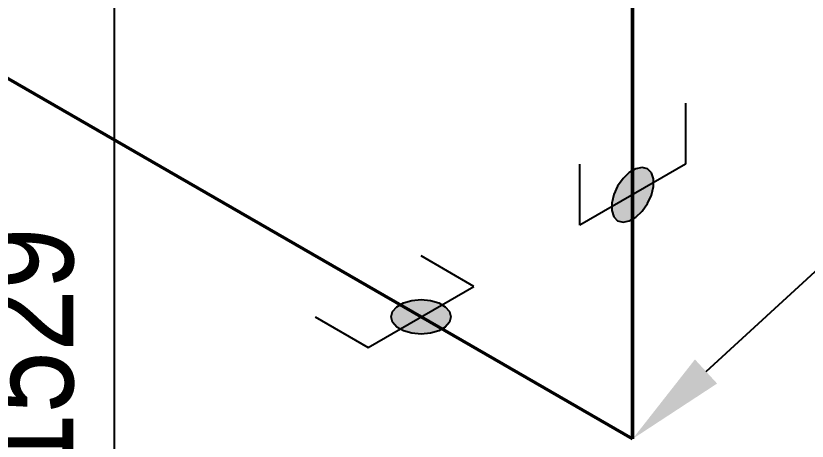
# Model space of a CAD drawing. Header units: millimetres. Extents: x 0 to 594, y 0 to 420.
# Drawn here: x 174.98 to 194.83, y 223.2 to 233.87 of the extents above; entities that cross this region are included whole.
import ezdxf
from ezdxf import colors
from ezdxf.entities.mleader import LeaderData, LeaderLine
from ezdxf.math import Vec2, Vec3

# ---------------------------------------------------------------- set-up
doc = ezdxf.new("R2010")
doc.units = ezdxf.units.MM
doc.header["$LTSCALE"] = 0.25
for name, color, linetype in [('용접', 1, 'Continuous'), ('주석', 7, 'Continuous'), ('치수', 1, 'Continuous')]:
    doc.layers.add(name, color=color, linetype=linetype)
doc.layers.add('파이프 작은 보어', color=30, linetype='Continuous', lineweight=50)
doc.styles.add('AdskIsoMetric', font='arial.ttf', dxfattribs={"width": 0.8, "height": 2.5})
doc.styles.add('AdskIsoMetric-30', font='arial.ttf', dxfattribs={"width": 0.8, "height": 2.5})
doc.styles.add('AdskIsoMetric30', font='arial.ttf', dxfattribs={"width": 0.8, "oblique": 30, "height": 2.5})
doc.styles.get("Standard").update_dxf_attribs({"font": 'arial.ttf'})
doc.dimstyles.new('AdskIsoMetric', dxfattribs={"dimtxt": 2.5, "dimasz": 2.5, "dimexe": 1, "dimexo": 2, "dimgap": 0.8, "dimtad": 1, "dimdec": 0, "dimrnd": 1, "dimzin": 0, "dimdsep": 46, "dimtxsty": 'AdskIsoMetric', "dimcen": 0, "dimclrt": 7, "dimadec": 0, "dimazin": 0, "dimtfac": 1, "dimtdec": 0, "dimtmove": 1, "dimatfit": 3, "dimfxl": 0, "dimfrac": 2, "dimtolj": 1, "dimtzin": 0, "dimarcsym": 0})

# ---------------------------------------------------------------- blocks, each defined once
blk = doc.blocks.new('*D74')
at = {"layer": 'Defpoints', "color": 0}
for p in [(190.45, 255.929), (210.7, 244.237), (210.7, 229.237)]:
    blk.add_point(p, dxfattribs=at)
at = {"layer": '치수', "color": 0, "lineweight": -2}
for p, q in [((210.7, 241.928), (210.7, 228.082)), ((192.615, 239.679), (208.535, 230.487))]:
    blk.add_line(p, q, dxfattribs=at)
at = {"layer": '치수', "color": 0}
for points in [[(192.823, 240.04), (192.406, 239.318), (190.45, 240.929)], [(208.743, 230.848), (208.327, 230.126), (210.7, 229.237)]]:
    blk.add_solid(points, dxfattribs=at)
at = {"layer": '치수', "color": 7, "insert": (200.575, 237.7), "char_height": 2.5, "attachment_point": 5, "rotation": 330, "style": 'AdskIsoMetric-30'}
blk.add_mtext('\\A1;4662', dxfattribs=at)
blk = doc.blocks.new('*D75')
at = {"layer": 'Defpoints', "color": 0}
for p in [(190.45, 255.929), (177.459, 248.429), (190.45, 223.256)]:
    blk.add_point(p, dxfattribs=at)
at = {"layer": '치수', "color": 0, "lineweight": -2}
for p, q in [((188.45, 254.774), (176.459, 247.851)), ((177.459, 218.256), (177.459, 245.929)), ((188.45, 222.102), (176.459, 215.179))]:
    blk.add_line(p, q, dxfattribs=at)
at = {"layer": '치수', "color": 0}
for points in [[(177.042, 245.929), (177.876, 245.929), (177.459, 248.429)], [(177.042, 218.256), (177.876, 218.256), (177.459, 215.756)]]:
    blk.add_solid(points, dxfattribs=at)
at = {"layer": '치수', "color": 7, "insert": (175.193, 225.45), "char_height": 2.5, "attachment_point": 5, "rotation": 90, "style": 'AdskIsoMetric-30'}
blk.add_mtext('\\A1;1529', dxfattribs=at)
blk = doc.blocks.new('*D76')
at = {"layer": 'Defpoints', "color": 0}
for p in [(154.188, 244.192), (190.45, 223.256), (177.459, 215.756)]:
    blk.add_point(p, dxfattribs=at)
at = {"layer": '치수', "color": 0, "lineweight": -2}
for p, q in [((152.188, 243.037), (140.198, 236.115)), ((143.363, 235.442), (175.294, 217.006)), ((188.45, 222.102), (176.459, 215.179))]:
    blk.add_line(p, q, dxfattribs=at)
at = {"layer": '치수', "color": 0}
for points in [[(143.571, 235.803), (143.154, 235.081), (141.198, 236.692)], [(175.502, 217.367), (175.086, 216.645), (177.459, 215.756)]]:
    blk.add_solid(points, dxfattribs=at)
at = {"layer": '치수', "color": 7, "insert": (161.596, 227.533), "char_height": 2.5, "attachment_point": 5, "rotation": 330, "style": 'AdskIsoMetric30'}
blk.add_mtext('\\A1;4268', dxfattribs=at)
blk = doc.blocks.new('엘보우-9-Iso2DSkew90')
at = {"color": 0, "linetype": 'ByBlock', "lineweight": -2, "extrusion": (-0.707107, -0.408248, 0.57735)}
for p, q in [((0, 0), (0, 6.124)), ((-5.303, 3.062), (0, 0)), ((0, 0), (0, 0))]:
    blk.add_line(p, q, dxfattribs=at)
blk = doc.blocks.new('SocketWeld-2-IsoRight')
blk.add_hatch(color=256).paths.add_polyline_path([(0.0055, -0.0435), (0.0057, -0.0436), (0.006, -0.0436), (0.0062, -0.0436), (0.0064, -0.0437), (0.0066, -0.0437), (0.0068, -0.0438), (0.007, -0.0438), (0.0072, -0.0439), (0.0075, -0.0439), (0.0077, -0.0439), (0.0079, -0.044), (0.0081, -0.044), (0.0083, -0.0441), (0.0085, -0.0441), (0.0088, -0.0442), (0.009, -0.0442), (0.0092, -0.0443), (0.0094, -0.0443), (0.0096, -0.0443), (0.0098, -0.0444), (0.01, -0.0444), (0.0103, -0.0445), (0.0105, -0.0445), (0.0107, -0.0446), (0.0109, -0.0446), (0.0111, -0.0446), (0.0113, -0.0447), (0.0115, -0.0447), (0.0118, -0.0448), (0.012, -0.0448), (0.0122, -0.0449), (0.0124, -0.0449), (0.0126, -0.0449), (0.0128, -0.045), (0.013, -0.045), (0.0133, -0.0451), (0.0135, -0.0451), (0.0137, -0.0452), (0.0139, -0.0452), (0.0141, -0.0453), (0.0143, -0.0453), (0.0145, -0.0453), (0.0148, -0.0454), (0.015, -0.0454), (0.0152, -0.0455), (0.0154, -0.0455), (0.0156, -0.0456), (0.0158, -0.0456), (0.0161, -0.0456), (0.0161, -0.0456), (0.0162, -0.0456), (0.0164, -0.0455), (0.0166, -0.0455), (0.0168, -0.0455), (0.017, -0.0454), (0.0171, -0.0454), (0.0173, -0.0453), (0.0175, -0.0453), (0.0177, -0.0452), (0.0179, -0.0452), (0.0181, -0.0451), (0.0182, -0.0451), (0.0184, -0.045), (0.0186, -0.045), (0.0188, -0.0449), (0.019, -0.0449), (0.0192, -0.0448), (0.0193, -0.0448), (0.0195, -0.0447), (0.0197, -0.0447), (0.0199, -0.0446), (0.0201, -0.0446), (0.0203, -0.0445), (0.0204, -0.0445), (0.0206, -0.0444), (0.0208, -0.0444), (0.021, -0.0444), (0.0212, -0.0443), (0.0213, -0.0443), (0.0215, -0.0442), (0.0217, -0.0442), (0.0219, -0.0441), (0.0221, -0.0441), (0.0223, -0.044), (0.0224, -0.044), (0.0226, -0.0439), (0.0228, -0.0439), (0.023, -0.0438), (0.0232, -0.0438), (0.0234, -0.0437), (0.0235, -0.0437), (0.0237, -0.0436), (0.0239, -0.0436), (0.0241, -0.0435), (0.0243, -0.0435), (0.0245, -0.0434), (0.0246, -0.0434), (0.0248, -0.0433), (0.025, -0.0433), (0.025, -0.0433), (0.0251, -0.0432), (0.0253, -0.043), (0.0254, -0.0429), (0.0255, -0.0428), (0.0257, -0.0426), (0.0258, -0.0425), (0.0259, -0.0424), (0.0261, -0.0422), (0.0262, -0.0421), (0.0263, -0.042), (0.0265, -0.0418), (0.0266, -0.0417), (0.0267, -0.0416), (0.0269, -0.0414), (0.027, -0.0413), (0.0271, -0.0412), (0.0273, -0.041), (0.0274, -0.0409), (0.0275, -0.0408), (0.0277, -0.0406), (0.0278, -0.0405), (0.0279, -0.0403), (0.0281, -0.0402), (0.0282, -0.0401), (0.0283, -0.0399), (0.0284, -0.0398), (0.0286, -0.0397), (0.0287, -0.0395), (0.0288, -0.0394), (0.029, -0.0393), (0.0291, -0.0391), (0.0292, -0.039), (0.0294, -0.0389), (0.0295, -0.0387), (0.0296, -0.0386), (0.0298, -0.0385), (0.0299, -0.0383), (0.03, -0.0382), (0.0302, -0.0381), (0.0303, -0.0379), (0.0304, -0.0378), (0.0306, -0.0377), (0.0307, -0.0375), (0.0308, -0.0374), (0.031, -0.0373), (0.0311, -0.0371), (0.0312, -0.037), (0.0314, -0.0369), (0.0315, -0.0367), (0.0315, -0.0367), (0.0316, -0.0365), (0.0316, -0.0363), (0.0317, -0.0361), (0.0318, -0.0359), (0.0319, -0.0357), (0.0319, -0.0355), (0.032, -0.0353), (0.0321, -0.0351), (0.0321, -0.0349), (0.0322, -0.0346), (0.0323, -0.0344), (0.0323, -0.0342), (0.0324, -0.034), (0.0325, -0.0338), (0.0325, -0.0336), (0.0326, -0.0334), (0.0327, -0.0332), (0.0328, -0.033), (0.0328, -0.0328), (0.0329, -0.0326), (0.033, -0.0324), (0.033, -0.0322), (0.0331, -0.0319), (0.0332, -0.0317), (0.0332, -0.0315), (0.0333, -0.0313), (0.0334, -0.0311), (0.0335, -0.0309), (0.0335, -0.0307), (0.0336, -0.0305), (0.0337, -0.0303), (0.0337, -0.0301), (0.0338, -0.0299), (0.0339, -0.0297), (0.0339, -0.0295), (0.034, -0.0292), (0.0341, -0.029), (0.0342, -0.0288), (0.0342, -0.0286), (0.0343, -0.0284), (0.0344, -0.0282), (0.0344, -0.028), (0.0345, -0.0278), (0.0346, -0.0276), (0.0346, -0.0274), (0.0347, -0.0272), (0.0348, -0.027), (0.0349, -0.0268), (0.0349, -0.0265), (0.0349, -0.0265), (0.0349, -0.0263), (0.0349, -0.026), (0.0349, -0.0258), (0.0349, -0.0255), (0.0349, -0.0252), (0.0349, -0.025), (0.0349, -0.0247), (0.0349, -0.0245), (0.0349, -0.0242), (0.0349, -0.0239), (0.0349, -0.0237), (0.0349, -0.0234), (0.0349, -0.0232), (0.0349, -0.0229), (0.0349, -0.0226), (0.0349, -0.0224), (0.0349, -0.0221), (0.0349, -0.0219), (0.0349, -0.0216), (0.0349, -0.0213), (0.0349, -0.0211), (0.0349, -0.0208), (0.0349, -0.0206), (0.0349, -0.0203), (0.0349, -0.02), (0.0349, -0.0198), (0.0349, -0.0195), (0.0349, -0.0192), (0.0349, -0.019), (0.0349, -0.0187), (0.0349, -0.0185), (0.0349, -0.0182), (0.0349, -0.0179), (0.0349, -0.0177), (0.0349, -0.0174), (0.0349, -0.0172), (0.0349, -0.0169), (0.0349, -0.0166), (0.0349, -0.0164), (0.0349, -0.0161), (0.0349, -0.0159), (0.0349, -0.0156), (0.0349, -0.0153), (0.0349, -0.0151), (0.0349, -0.0148), (0.0349, -0.0146), (0.0349, -0.0143), (0.0349, -0.014), (0.0349, -0.0138), (0.0349, -0.0138), (0.0349, -0.0135), (0.0348, -0.0132), (0.0347, -0.0129), (0.0346, -0.0126), (0.0346, -0.0123), (0.0345, -0.012), (0.0344, -0.0118), (0.0344, -0.0115), (0.0343, -0.0112), (0.0342, -0.0109), (0.0342, -0.0106), (0.0341, -0.0103), (0.034, -0.01), (0.0339, -0.0097), (0.0339, -0.0095), (0.0338, -0.0092), (0.0337, -0.0089), (0.0337, -0.0086), (0.0336, -0.0083), (0.0335, -0.008), (0.0335, -0.0077), (0.0334, -0.0074), (0.0333, -0.0071), (0.0332, -0.0069), (0.0332, -0.0066), (0.0331, -0.0063), (0.033, -0.006), (0.033, -0.0057), (0.0329, -0.0054), (0.0328, -0.0051), (0.0328, -0.0048), (0.0327, -0.0046), (0.0326, -0.0043), (0.0325, -0.004), (0.0325, -0.0037), (0.0324, -0.0034), (0.0323, -0.0031), (0.0323, -0.0028), (0.0322, -0.0025), (0.0321, -0.0022), (0.0321, -0.002), (0.032, -0.0017), (0.0319, -0.0014), (0.0319, -0.0011), (0.0318, -0.0008), (0.0317, -0.0005), (0.0316, -0.0002), (0.0316, 0.0001), (0.0315, 0.0003), (0.0315, 0.0003), (0.0314, 0.0006), (0.0312, 0.0009), (0.0311, 0.0012), (0.031, 0.0015), (0.0308, 0.0018), (0.0307, 0.0021), (0.0306, 0.0024), (0.0304, 0.0026), (0.0303, 0.0029), (0.0302, 0.0032), (0.03, 0.0035), (0.0299, 0.0038), (0.0298, 0.0041), (0.0296, 0.0044), (0.0295, 0.0047), (0.0294, 0.0049), (0.0292, 0.0052), (0.0291, 0.0055), (0.029, 0.0058), (0.0288, 0.0061), (0.0287, 0.0064), (0.0286, 0.0067), (0.0284, 0.007), (0.0283, 0.0072), (0.0282, 0.0075), (0.0281, 0.0078), (0.0279, 0.0081), (0.0278, 0.0084), (0.0277, 0.0087), (0.0275, 0.009), (0.0274, 0.0093), (0.0273, 0.0095), (0.0271, 0.0098), (0.027, 0.0101), (0.0269, 0.0104), (0.0267, 0.0107), (0.0266, 0.011), (0.0265, 0.0113), (0.0263, 0.0116), (0.0262, 0.0118), (0.0261, 0.0121), (0.0259, 0.0124), (0.0258, 0.0127), (0.0257, 0.013), (0.0255, 0.0133), (0.0254, 0.0136), (0.0253, 0.0139), (0.0251, 0.0141), (0.025, 0.0144), (0.025, 0.0144), (0.0248, 0.0147), (0.0246, 0.015), (0.0245, 0.0152), (0.0243, 0.0155), (0.0241, 0.0157), (0.0239, 0.016), (0.0237, 0.0162), (0.0235, 0.0165), (0.0234, 0.0168), (0.0232, 0.017), (0.023, 0.0173), (0.0228, 0.0175), (0.0226, 0.0178), (0.0224, 0.0181), (0.0223, 0.0183), (0.0221, 0.0186), (0.0219, 0.0188), (0.0217, 0.0191), (0.0215, 0.0193), (0.0213, 0.0196), (0.0212, 0.0199), (0.021, 0.0201), (0.0208, 0.0204), (0.0206, 0.0206), (0.0204, 0.0209), (0.0203, 0.0212), (0.0201, 0.0214), (0.0199, 0.0217), (0.0197, 0.0219), (0.0195, 0.0222), (0.0193, 0.0225), (0.0192, 0.0227), (0.019, 0.023), (0.0188, 0.0232), (0.0186, 0.0235), (0.0184, 0.0237), (0.0182, 0.024), (0.0181, 0.0243), (0.0179, 0.0245), (0.0177, 0.0248), (0.0175, 0.025), (0.0173, 0.0253), (0.0171, 0.0256), (0.017, 0.0258), (0.0168, 0.0261), (0.0166, 0.0263), (0.0164, 0.0266), (0.0162, 0.0268), (0.0161, 0.0271), (0.0161, 0.0271), (0.0158, 0.0273), (0.0156, 0.0275), (0.0154, 0.0277), (0.0152, 0.0279), (0.015, 0.0281), (0.0148, 0.0283), (0.0145, 0.0285), (0.0143, 0.0287), (0.0141, 0.0289), (0.0139, 0.0292), (0.0137, 0.0294), (0.0135, 0.0296), (0.0133, 0.0298), (0.013, 0.03), (0.0128, 0.0302), (0.0126, 0.0304), (0.0124, 0.0306), (0.0122, 0.0308), (0.012, 0.031), (0.0118, 0.0312), (0.0115, 0.0314), (0.0113, 0.0316), (0.0111, 0.0318), (0.0109, 0.032), (0.0107, 0.0322), (0.0105, 0.0324), (0.0103, 0.0326), (0.01, 0.0328), (0.0098, 0.033), (0.0096, 0.0332), (0.0094, 0.0334), (0.0092, 0.0337), (0.009, 0.0339), (0.0088, 0.0341), (0.0085, 0.0343), (0.0083, 0.0345), (0.0081, 0.0347), (0.0079, 0.0349), (0.0077, 0.0351), (0.0075, 0.0353), (0.0072, 0.0355), (0.007, 0.0357), (0.0068, 0.0359), (0.0066, 0.0361), (0.0064, 0.0363), (0.0062, 0.0365), (0.006, 0.0367), (0.0057, 0.0369), (0.0055, 0.0371), (0.0055, 0.0371), (0.0053, 0.0373), (0.0051, 0.0374), (0.0049, 0.0375), (0.0046, 0.0377), (0.0044, 0.0378), (0.0042, 0.0379), (0.004, 0.038), (0.0037, 0.0382), (0.0035, 0.0383), (0.0033, 0.0384), (0.003, 0.0386), (0.0028, 0.0387), (0.0026, 0.0388), (0.0024, 0.039), (0.0021, 0.0391), (0.0019, 0.0392), (0.0017, 0.0393), (0.0015, 0.0395), (0.0012, 0.0396), (0.001, 0.0397), (0.0008, 0.0399), (0.0006, 0.04), (0.0003, 0.0401), (0.0001, 0.0403), (-0.0001, 0.0404), (-0.0003, 0.0405), (-0.0006, 0.0406), (-0.0008, 0.0408), (-0.001, 0.0409), (-0.0012, 0.041), (-0.0015, 0.0412), (-0.0017, 0.0413), (-0.0019, 0.0414), (-0.0021, 0.0416), (-0.0024, 0.0417), (-0.0026, 0.0418), (-0.0028, 0.042), (-0.003, 0.0421), (-0.0033, 0.0422), (-0.0035, 0.0423), (-0.0037, 0.0425), (-0.004, 0.0426), (-0.0042, 0.0427), (-0.0044, 0.0429), (-0.0046, 0.043), (-0.0049, 0.0431), (-0.0051, 0.0433), (-0.0053, 0.0434), (-0.0055, 0.0435), (-0.0055, 0.0435), (-0.0057, 0.0436), (-0.006, 0.0436), (-0.0062, 0.0436), (-0.0064, 0.0437), (-0.0066, 0.0437), (-0.0068, 0.0438), (-0.007, 0.0438), (-0.0072, 0.0439), (-0.0075, 0.0439), (-0.0077, 0.0439), (-0.0079, 0.044), (-0.0081, 0.044), (-0.0083, 0.0441), (-0.0085, 0.0441), (-0.0088, 0.0442), (-0.009, 0.0442), (-0.0092, 0.0443), (-0.0094, 0.0443), (-0.0096, 0.0443), (-0.0098, 0.0444), (-0.01, 0.0444), (-0.0103, 0.0445), (-0.0105, 0.0445), (-0.0107, 0.0446), (-0.0109, 0.0446), (-0.0111, 0.0446), (-0.0113, 0.0447), (-0.0115, 0.0447), (-0.0118, 0.0448), (-0.012, 0.0448), (-0.0122, 0.0449), (-0.0124, 0.0449), (-0.0126, 0.0449), (-0.0128, 0.045), (-0.013, 0.045), (-0.0133, 0.0451), (-0.0135, 0.0451), (-0.0137, 0.0452), (-0.0139, 0.0452), (-0.0141, 0.0453), (-0.0143, 0.0453), (-0.0145, 0.0453), (-0.0148, 0.0454), (-0.015, 0.0454), (-0.0152, 0.0455), (-0.0154, 0.0455), (-0.0156, 0.0456), (-0.0158, 0.0456), (-0.0161, 0.0456), (-0.0161, 0.0456), (-0.0162, 0.0456), (-0.0164, 0.0455), (-0.0166, 0.0455), (-0.0168, 0.0455), (-0.017, 0.0454), (-0.0171, 0.0454), (-0.0173, 0.0453), (-0.0175, 0.0453), (-0.0177, 0.0452), (-0.0179, 0.0452), (-0.0181, 0.0451), (-0.0182, 0.0451), (-0.0184, 0.045), (-0.0186, 0.045), (-0.0188, 0.0449), (-0.019, 0.0449), (-0.0192, 0.0448), (-0.0193, 0.0448), (-0.0195, 0.0447), (-0.0197, 0.0447), (-0.0199, 0.0446), (-0.0201, 0.0446), (-0.0203, 0.0445), (-0.0204, 0.0445), (-0.0206, 0.0444), (-0.0208, 0.0444), (-0.021, 0.0444), (-0.0212, 0.0443), (-0.0213, 0.0443), (-0.0215, 0.0442), (-0.0217, 0.0442), (-0.0219, 0.0441), (-0.0221, 0.0441), (-0.0223, 0.044), (-0.0224, 0.044), (-0.0226, 0.0439), (-0.0228, 0.0439), (-0.023, 0.0438), (-0.0232, 0.0438), (-0.0234, 0.0437), (-0.0235, 0.0437), (-0.0237, 0.0436), (-0.0239, 0.0436), (-0.0241, 0.0435), (-0.0243, 0.0435), (-0.0245, 0.0434), (-0.0246, 0.0434), (-0.0248, 0.0433), (-0.025, 0.0433), (-0.025, 0.0433), (-0.0251, 0.0432), (-0.0253, 0.043), (-0.0254, 0.0429), (-0.0255, 0.0428), (-0.0257, 0.0426), (-0.0258, 0.0425), (-0.0259, 0.0424), (-0.0261, 0.0422), (-0.0262, 0.0421), (-0.0263, 0.042), (-0.0265, 0.0418), (-0.0266, 0.0417), (-0.0267, 0.0416), (-0.0269, 0.0414), (-0.027, 0.0413), (-0.0271, 0.0412), (-0.0273, 0.041), (-0.0274, 0.0409), (-0.0275, 0.0408), (-0.0277, 0.0406), (-0.0278, 0.0405), (-0.0279, 0.0403), (-0.0281, 0.0402), (-0.0282, 0.0401), (-0.0283, 0.0399), (-0.0284, 0.0398), (-0.0286, 0.0397), (-0.0287, 0.0395), (-0.0288, 0.0394), (-0.029, 0.0393), (-0.0291, 0.0391), (-0.0292, 0.039), (-0.0294, 0.0389), (-0.0295, 0.0387), (-0.0296, 0.0386), (-0.0298, 0.0385), (-0.0299, 0.0383), (-0.03, 0.0382), (-0.0302, 0.0381), (-0.0303, 0.0379), (-0.0304, 0.0378), (-0.0306, 0.0377), (-0.0307, 0.0375), (-0.0308, 0.0374), (-0.031, 0.0373), (-0.0311, 0.0371), (-0.0312, 0.037), (-0.0314, 0.0369), (-0.0315, 0.0367), (-0.0315, 0.0367), (-0.0316, 0.0365), (-0.0316, 0.0363), (-0.0317, 0.0361), (-0.0318, 0.0359), (-0.0319, 0.0357), (-0.0319, 0.0355), (-0.032, 0.0353), (-0.0321, 0.0351), (-0.0321, 0.0349), (-0.0322, 0.0346), (-0.0323, 0.0344), (-0.0323, 0.0342), (-0.0324, 0.034), (-0.0325, 0.0338), (-0.0325, 0.0336), (-0.0326, 0.0334), (-0.0327, 0.0332), (-0.0328, 0.033), (-0.0328, 0.0328), (-0.0329, 0.0326), (-0.033, 0.0324), (-0.033, 0.0322), (-0.0331, 0.0319), (-0.0332, 0.0317), (-0.0332, 0.0315), (-0.0333, 0.0313), (-0.0334, 0.0311), (-0.0335, 0.0309), (-0.0335, 0.0307), (-0.0336, 0.0305), (-0.0337, 0.0303), (-0.0337, 0.0301), (-0.0338, 0.0299), (-0.0339, 0.0297), (-0.0339, 0.0295), (-0.034, 0.0292), (-0.0341, 0.029), (-0.0342, 0.0288), (-0.0342, 0.0286), (-0.0343, 0.0284), (-0.0344, 0.0282), (-0.0344, 0.028), (-0.0345, 0.0278), (-0.0346, 0.0276), (-0.0346, 0.0274), (-0.0347, 0.0272), (-0.0348, 0.027), (-0.0349, 0.0268), (-0.0349, 0.0265), (-0.0349, 0.0265), (-0.0349, 0.0263), (-0.0349, 0.026), (-0.0349, 0.0258), (-0.0349, 0.0255), (-0.0349, 0.0252), (-0.0349, 0.025), (-0.0349, 0.0247), (-0.0349, 0.0245), (-0.0349, 0.0242), (-0.0349, 0.0239), (-0.0349, 0.0237), (-0.0349, 0.0234), (-0.0349, 0.0232), (-0.0349, 0.0229), (-0.0349, 0.0226), (-0.0349, 0.0224), (-0.0349, 0.0221), (-0.0349, 0.0219), (-0.0349, 0.0216), (-0.0349, 0.0213), (-0.0349, 0.0211), (-0.0349, 0.0208), (-0.0349, 0.0206), (-0.0349, 0.0203), (-0.0349, 0.02), (-0.0349, 0.0198), (-0.0349, 0.0195), (-0.0349, 0.0192), (-0.0349, 0.019), (-0.0349, 0.0187), (-0.0349, 0.0185), (-0.0349, 0.0182), (-0.0349, 0.0179), (-0.0349, 0.0177), (-0.0349, 0.0174), (-0.0349, 0.0172), (-0.0349, 0.0169), (-0.0349, 0.0166), (-0.0349, 0.0164), (-0.0349, 0.0161), (-0.0349, 0.0159), (-0.0349, 0.0156), (-0.0349, 0.0153), (-0.0349, 0.0151), (-0.0349, 0.0148), (-0.0349, 0.0146), (-0.0349, 0.0143), (-0.0349, 0.014), (-0.0349, 0.0138), (-0.0349, 0.0138), (-0.0349, 0.0135), (-0.0348, 0.0132), (-0.0347, 0.0129), (-0.0346, 0.0126), (-0.0346, 0.0123), (-0.0345, 0.012), (-0.0344, 0.0118), (-0.0344, 0.0115), (-0.0343, 0.0112), (-0.0342, 0.0109), (-0.0342, 0.0106), (-0.0341, 0.0103), (-0.034, 0.01), (-0.0339, 0.0097), (-0.0339, 0.0095), (-0.0338, 0.0092), (-0.0337, 0.0089), (-0.0337, 0.0086), (-0.0336, 0.0083), (-0.0335, 0.008), (-0.0335, 0.0077), (-0.0334, 0.0074), (-0.0333, 0.0071), (-0.0332, 0.0069), (-0.0332, 0.0066), (-0.0331, 0.0063), (-0.033, 0.006), (-0.033, 0.0057), (-0.0329, 0.0054), (-0.0328, 0.0051), (-0.0328, 0.0048), (-0.0327, 0.0046), (-0.0326, 0.0043), (-0.0325, 0.004), (-0.0325, 0.0037), (-0.0324, 0.0034), (-0.0323, 0.0031), (-0.0323, 0.0028), (-0.0322, 0.0025), (-0.0321, 0.0022), (-0.0321, 0.002), (-0.032, 0.0017), (-0.0319, 0.0014), (-0.0319, 0.0011), (-0.0318, 0.0008), (-0.0317, 0.0005), (-0.0316, 0.0002), (-0.0316, -0.0001), (-0.0315, -0.0003), (-0.0315, -0.0003), (-0.0314, -0.0006), (-0.0312, -0.0009), (-0.0311, -0.0012), (-0.031, -0.0015), (-0.0308, -0.0018), (-0.0307, -0.0021), (-0.0306, -0.0024), (-0.0304, -0.0026), (-0.0303, -0.0029), (-0.0302, -0.0032), (-0.03, -0.0035), (-0.0299, -0.0038), (-0.0298, -0.0041), (-0.0296, -0.0044), (-0.0295, -0.0047), (-0.0294, -0.0049), (-0.0292, -0.0052), (-0.0291, -0.0055), (-0.029, -0.0058), (-0.0288, -0.0061), (-0.0287, -0.0064), (-0.0286, -0.0067), (-0.0284, -0.007), (-0.0283, -0.0072), (-0.0282, -0.0075), (-0.0281, -0.0078), (-0.0279, -0.0081), (-0.0278, -0.0084), (-0.0277, -0.0087), (-0.0275, -0.009), (-0.0274, -0.0093), (-0.0273, -0.0095), (-0.0271, -0.0098), (-0.027, -0.0101), (-0.0269, -0.0104), (-0.0267, -0.0107), (-0.0266, -0.011), (-0.0265, -0.0113), (-0.0263, -0.0116), (-0.0262, -0.0118), (-0.0261, -0.0121), (-0.0259, -0.0124), (-0.0258, -0.0127), (-0.0257, -0.013), (-0.0255, -0.0133), (-0.0254, -0.0136), (-0.0253, -0.0139), (-0.0251, -0.0141), (-0.025, -0.0144), (-0.025, -0.0144), (-0.0248, -0.0147), (-0.0246, -0.015), (-0.0245, -0.0152), (-0.0243, -0.0155), (-0.0241, -0.0157), (-0.0239, -0.016), (-0.0237, -0.0162), (-0.0235, -0.0165), (-0.0234, -0.0168), (-0.0232, -0.017), (-0.023, -0.0173), (-0.0228, -0.0175), (-0.0226, -0.0178), (-0.0224, -0.0181), (-0.0223, -0.0183), (-0.0221, -0.0186), (-0.0219, -0.0188), (-0.0217, -0.0191), (-0.0215, -0.0193), (-0.0213, -0.0196), (-0.0212, -0.0199), (-0.021, -0.0201), (-0.0208, -0.0204), (-0.0206, -0.0206), (-0.0204, -0.0209), (-0.0203, -0.0212), (-0.0201, -0.0214), (-0.0199, -0.0217), (-0.0197, -0.0219), (-0.0195, -0.0222), (-0.0193, -0.0225), (-0.0192, -0.0227), (-0.019, -0.023), (-0.0188, -0.0232), (-0.0186, -0.0235), (-0.0184, -0.0237), (-0.0182, -0.024), (-0.0181, -0.0243), (-0.0179, -0.0245), (-0.0177, -0.0248), (-0.0175, -0.025), (-0.0173, -0.0253), (-0.0171, -0.0256), (-0.017, -0.0258), (-0.0168, -0.0261), (-0.0166, -0.0263), (-0.0164, -0.0266), (-0.0162, -0.0268), (-0.0161, -0.0271), (-0.0161, -0.0271), (-0.0158, -0.0273), (-0.0156, -0.0275), (-0.0154, -0.0277), (-0.0152, -0.0279), (-0.015, -0.0281), (-0.0148, -0.0283), (-0.0145, -0.0285), (-0.0143, -0.0287), (-0.0141, -0.0289), (-0.0139, -0.0292), (-0.0137, -0.0294), (-0.0135, -0.0296), (-0.0133, -0.0298), (-0.013, -0.03), (-0.0128, -0.0302), (-0.0126, -0.0304), (-0.0124, -0.0306), (-0.0122, -0.0308), (-0.012, -0.031), (-0.0118, -0.0312), (-0.0115, -0.0314), (-0.0113, -0.0316), (-0.0111, -0.0318), (-0.0109, -0.032), (-0.0107, -0.0322), (-0.0105, -0.0324), (-0.0103, -0.0326), (-0.01, -0.0328), (-0.0098, -0.033), (-0.0096, -0.0332), (-0.0094, -0.0334), (-0.0092, -0.0337), (-0.009, -0.0339), (-0.0088, -0.0341), (-0.0085, -0.0343), (-0.0083, -0.0345), (-0.0081, -0.0347), (-0.0079, -0.0349), (-0.0077, -0.0351), (-0.0075, -0.0353), (-0.0072, -0.0355), (-0.007, -0.0357), (-0.0068, -0.0359), (-0.0066, -0.0361), (-0.0064, -0.0363), (-0.0062, -0.0365), (-0.006, -0.0367), (-0.0057, -0.0369), (-0.0055, -0.0371), (-0.0055, -0.0371), (-0.0053, -0.0373), (-0.0051, -0.0374), (-0.0049, -0.0375), (-0.0046, -0.0377), (-0.0044, -0.0378), (-0.0042, -0.0379), (-0.004, -0.038), (-0.0037, -0.0382), (-0.0035, -0.0383), (-0.0033, -0.0384), (-0.003, -0.0386), (-0.0028, -0.0387), (-0.0026, -0.0388), (-0.0024, -0.039), (-0.0021, -0.0391), (-0.0019, -0.0392), (-0.0017, -0.0393), (-0.0015, -0.0395), (-0.0012, -0.0396), (-0.001, -0.0397), (-0.0008, -0.0399), (-0.0006, -0.04), (-0.0003, -0.0401), (-0.0001, -0.0403), (0.0001, -0.0404), (0.0003, -0.0405), (0.0006, -0.0406), (0.0008, -0.0408), (0.001, -0.0409), (0.0012, -0.041), (0.0015, -0.0412), (0.0017, -0.0413), (0.0019, -0.0414), (0.0021, -0.0416), (0.0024, -0.0417), (0.0026, -0.0418), (0.0028, -0.042), (0.003, -0.0421), (0.0033, -0.0422), (0.0035, -0.0423), (0.0037, -0.0425), (0.004, -0.0426), (0.0042, -0.0427), (0.0044, -0.0429), (0.0046, -0.043), (0.0049, -0.0431), (0.0051, -0.0433), (0.0053, -0.0434)], flags=0)
at = {"color": 0, "linetype": 'ByBlock', "lineweight": -2, "extrusion": (-0.707107, -0.408248, 0.57735)}
for p, q in [((-0.0884, 0.1531), (0, 0.1021)), ((0, 0.1021), (0, -0.1021)), ((-0.025, 0.0433), (-0.0315, 0.0367)), ((-0.0161, 0.0456), (-0.025, 0.0433)), ((-0.0055, 0.0435), (-0.0161, 0.0456)), ((0.0055, 0.0371), (-0.0055, 0.0435)), ((-0.0315, 0.0367), (-0.0349, 0.0265)), ((-0.0349, 0.0265), (-0.0349, 0.0138)), ((0.0161, 0.0271), (0.0055, 0.0371)), ((0.025, 0.0144), (0.0161, 0.0271)), ((-0.0349, 0.0138), (-0.0315, -0.0003)), ((0.0315, 0.0003), (0.025, 0.0144)), ((0.0349, -0.0138), (0.0315, 0.0003)), ((-0.0315, -0.0003), (-0.025, -0.0144)), ((-0.025, -0.0144), (-0.0161, -0.0271)), ((0.0349, -0.0265), (0.0349, -0.0138)), ((-0.0161, -0.0271), (-0.0055, -0.0371)), ((-0.0055, -0.0371), (0.0055, -0.0435)), ((0.025, -0.0433), (0.0315, -0.0367)), ((0.0315, -0.0367), (0.0349, -0.0265)), ((0, -0.1021), (-0.0884, -0.051)), ((0.0055, -0.0435), (0.0161, -0.0456)), ((0.0161, -0.0456), (0.025, -0.0433))]:
    blk.add_line(p, q, dxfattribs=at)
blk = doc.blocks.new('SocketWeld-2-IsoLeft')
blk.add_hatch(color=256).paths.add_polyline_path([(0.0405, 0.017), (0.0406, 0.0168), (0.0407, 0.0166), (0.0409, 0.0165), (0.041, 0.0163), (0.0412, 0.0161), (0.0413, 0.016), (0.0415, 0.0158), (0.0416, 0.0157), (0.0418, 0.0155), (0.0419, 0.0153), (0.042, 0.0152), (0.0422, 0.015), (0.0423, 0.0148), (0.0425, 0.0147), (0.0426, 0.0145), (0.0428, 0.0143), (0.0429, 0.0142), (0.0431, 0.014), (0.0432, 0.0138), (0.0433, 0.0137), (0.0435, 0.0135), (0.0436, 0.0134), (0.0438, 0.0132), (0.0439, 0.013), (0.0441, 0.0129), (0.0442, 0.0127), (0.0444, 0.0125), (0.0445, 0.0124), (0.0447, 0.0122), (0.0448, 0.012), (0.0449, 0.0119), (0.0451, 0.0117), (0.0452, 0.0115), (0.0454, 0.0114), (0.0455, 0.0112), (0.0457, 0.0111), (0.0458, 0.0109), (0.046, 0.0107), (0.0461, 0.0106), (0.0462, 0.0104), (0.0464, 0.0102), (0.0465, 0.0101), (0.0467, 0.0099), (0.0468, 0.0097), (0.047, 0.0096), (0.0471, 0.0094), (0.0473, 0.0092), (0.0474, 0.0091), (0.0476, 0.0089), (0.0476, 0.0089), (0.0476, 0.0087), (0.0477, 0.0086), (0.0477, 0.0084), (0.0478, 0.0082), (0.0478, 0.008), (0.0479, 0.0078), (0.0479, 0.0076), (0.048, 0.0075), (0.048, 0.0073), (0.0481, 0.0071), (0.0481, 0.0069), (0.0482, 0.0067), (0.0482, 0.0066), (0.0483, 0.0064), (0.0483, 0.0062), (0.0484, 0.006), (0.0484, 0.0058), (0.0485, 0.0056), (0.0485, 0.0055), (0.0486, 0.0053), (0.0486, 0.0051), (0.0487, 0.0049), (0.0487, 0.0047), (0.0488, 0.0046), (0.0488, 0.0044), (0.0489, 0.0042), (0.0489, 0.004), (0.049, 0.0038), (0.049, 0.0036), (0.0491, 0.0035), (0.0491, 0.0033), (0.0492, 0.0031), (0.0492, 0.0029), (0.0493, 0.0027), (0.0493, 0.0025), (0.0494, 0.0024), (0.0494, 0.0022), (0.0495, 0.002), (0.0495, 0.0018), (0.0496, 0.0016), (0.0496, 0.0015), (0.0497, 0.0013), (0.0497, 0.0011), (0.0498, 0.0009), (0.0498, 0.0007), (0.0499, 0.0005), (0.0499, 0.0004), (0.05, 0.0002), (0.05, 0), (0.05, 0), (0.05, -0.0002), (0.0499, -0.0004), (0.0499, -0.0005), (0.0498, -0.0007), (0.0498, -0.0009), (0.0497, -0.0011), (0.0497, -0.0013), (0.0496, -0.0015), (0.0496, -0.0016), (0.0495, -0.0018), (0.0495, -0.002), (0.0494, -0.0022), (0.0494, -0.0024), (0.0493, -0.0025), (0.0493, -0.0027), (0.0492, -0.0029), (0.0492, -0.0031), (0.0491, -0.0033), (0.0491, -0.0035), (0.049, -0.0036), (0.049, -0.0038), (0.0489, -0.004), (0.0489, -0.0042), (0.0488, -0.0044), (0.0488, -0.0046), (0.0487, -0.0047), (0.0487, -0.0049), (0.0486, -0.0051), (0.0486, -0.0053), (0.0485, -0.0055), (0.0485, -0.0056), (0.0484, -0.0058), (0.0484, -0.006), (0.0483, -0.0062), (0.0483, -0.0064), (0.0482, -0.0066), (0.0482, -0.0067), (0.0481, -0.0069), (0.0481, -0.0071), (0.048, -0.0073), (0.048, -0.0075), (0.0479, -0.0076), (0.0479, -0.0078), (0.0478, -0.008), (0.0478, -0.0082), (0.0477, -0.0084), (0.0477, -0.0086), (0.0476, -0.0087), (0.0476, -0.0089), (0.0476, -0.0089), (0.0474, -0.0091), (0.0473, -0.0092), (0.0471, -0.0094), (0.047, -0.0096), (0.0468, -0.0097), (0.0467, -0.0099), (0.0465, -0.0101), (0.0464, -0.0102), (0.0462, -0.0104), (0.0461, -0.0106), (0.046, -0.0107), (0.0458, -0.0109), (0.0457, -0.0111), (0.0455, -0.0112), (0.0454, -0.0114), (0.0452, -0.0115), (0.0451, -0.0117), (0.0449, -0.0119), (0.0448, -0.012), (0.0447, -0.0122), (0.0445, -0.0124), (0.0444, -0.0125), (0.0442, -0.0127), (0.0441, -0.0129), (0.0439, -0.013), (0.0438, -0.0132), (0.0436, -0.0134), (0.0435, -0.0135), (0.0433, -0.0137), (0.0432, -0.0138), (0.0431, -0.014), (0.0429, -0.0142), (0.0428, -0.0143), (0.0426, -0.0145), (0.0425, -0.0147), (0.0423, -0.0148), (0.0422, -0.015), (0.042, -0.0152), (0.0419, -0.0153), (0.0418, -0.0155), (0.0416, -0.0157), (0.0415, -0.0158), (0.0413, -0.016), (0.0412, -0.0161), (0.041, -0.0163), (0.0409, -0.0165), (0.0407, -0.0166), (0.0406, -0.0168), (0.0405, -0.017), (0.0405, -0.017), (0.0402, -0.0171), (0.04, -0.0172), (0.0398, -0.0174), (0.0395, -0.0175), (0.0393, -0.0176), (0.0391, -0.0177), (0.0389, -0.0179), (0.0386, -0.018), (0.0384, -0.0181), (0.0382, -0.0183), (0.038, -0.0184), (0.0377, -0.0185), (0.0375, -0.0187), (0.0373, -0.0188), (0.0371, -0.0189), (0.0368, -0.0191), (0.0366, -0.0192), (0.0364, -0.0193), (0.0362, -0.0194), (0.0359, -0.0196), (0.0357, -0.0197), (0.0355, -0.0198), (0.0353, -0.02), (0.035, -0.0201), (0.0348, -0.0202), (0.0346, -0.0204), (0.0344, -0.0205), (0.0341, -0.0206), (0.0339, -0.0207), (0.0337, -0.0209), (0.0335, -0.021), (0.0332, -0.0211), (0.033, -0.0213), (0.0328, -0.0214), (0.0325, -0.0215), (0.0323, -0.0217), (0.0321, -0.0218), (0.0319, -0.0219), (0.0316, -0.0221), (0.0314, -0.0222), (0.0312, -0.0223), (0.031, -0.0224), (0.0307, -0.0226), (0.0305, -0.0227), (0.0303, -0.0228), (0.0301, -0.023), (0.0298, -0.0231), (0.0296, -0.0232), (0.0294, -0.0234), (0.0294, -0.0234), (0.0291, -0.0234), (0.0288, -0.0235), (0.0285, -0.0236), (0.0283, -0.0237), (0.028, -0.0238), (0.0277, -0.0239), (0.0274, -0.0239), (0.0271, -0.024), (0.0268, -0.0241), (0.0265, -0.0242), (0.0263, -0.0243), (0.026, -0.0244), (0.0257, -0.0244), (0.0254, -0.0245), (0.0251, -0.0246), (0.0248, -0.0247), (0.0246, -0.0248), (0.0243, -0.0249), (0.024, -0.0249), (0.0237, -0.025), (0.0234, -0.0251), (0.0231, -0.0252), (0.0228, -0.0253), (0.0226, -0.0254), (0.0223, -0.0254), (0.022, -0.0255), (0.0217, -0.0256), (0.0214, -0.0257), (0.0211, -0.0258), (0.0209, -0.0259), (0.0206, -0.0259), (0.0203, -0.026), (0.02, -0.0261), (0.0197, -0.0262), (0.0194, -0.0263), (0.0191, -0.0264), (0.0189, -0.0265), (0.0186, -0.0265), (0.0183, -0.0266), (0.018, -0.0267), (0.0177, -0.0268), (0.0174, -0.0269), (0.0172, -0.027), (0.0169, -0.027), (0.0166, -0.0271), (0.0163, -0.0272), (0.016, -0.0273), (0.0157, -0.0274), (0.0155, -0.0275), (0.0155, -0.0275), (0.0151, -0.0275), (0.0148, -0.0275), (0.0145, -0.0275), (0.0142, -0.0276), (0.0139, -0.0276), (0.0136, -0.0276), (0.0132, -0.0277), (0.0129, -0.0277), (0.0126, -0.0277), (0.0123, -0.0277), (0.012, -0.0278), (0.0117, -0.0278), (0.0114, -0.0278), (0.011, -0.0279), (0.0107, -0.0279), (0.0104, -0.0279), (0.0101, -0.0279), (0.0098, -0.028), (0.0095, -0.028), (0.0091, -0.028), (0.0088, -0.0281), (0.0085, -0.0281), (0.0082, -0.0281), (0.0079, -0.0281), (0.0076, -0.0282), (0.0073, -0.0282), (0.0069, -0.0282), (0.0066, -0.0283), (0.0063, -0.0283), (0.006, -0.0283), (0.0057, -0.0283), (0.0054, -0.0284), (0.005, -0.0284), (0.0047, -0.0284), (0.0044, -0.0285), (0.0041, -0.0285), (0.0038, -0.0285), (0.0035, -0.0286), (0.0032, -0.0286), (0.0028, -0.0286), (0.0025, -0.0286), (0.0022, -0.0287), (0.0019, -0.0287), (0.0016, -0.0287), (0.0013, -0.0288), (0.0009, -0.0288), (0.0006, -0.0288), (0.0003, -0.0288), (0, -0.0289), (0, -0.0289), (-0.0003, -0.0288), (-0.0006, -0.0288), (-0.0009, -0.0288), (-0.0013, -0.0288), (-0.0016, -0.0287), (-0.0019, -0.0287), (-0.0022, -0.0287), (-0.0025, -0.0286), (-0.0028, -0.0286), (-0.0032, -0.0286), (-0.0035, -0.0286), (-0.0038, -0.0285), (-0.0041, -0.0285), (-0.0044, -0.0285), (-0.0047, -0.0284), (-0.005, -0.0284), (-0.0054, -0.0284), (-0.0057, -0.0283), (-0.006, -0.0283), (-0.0063, -0.0283), (-0.0066, -0.0283), (-0.0069, -0.0282), (-0.0073, -0.0282), (-0.0076, -0.0282), (-0.0079, -0.0281), (-0.0082, -0.0281), (-0.0085, -0.0281), (-0.0088, -0.0281), (-0.0091, -0.028), (-0.0095, -0.028), (-0.0098, -0.028), (-0.0101, -0.0279), (-0.0104, -0.0279), (-0.0107, -0.0279), (-0.011, -0.0279), (-0.0114, -0.0278), (-0.0117, -0.0278), (-0.012, -0.0278), (-0.0123, -0.0277), (-0.0126, -0.0277), (-0.0129, -0.0277), (-0.0132, -0.0277), (-0.0136, -0.0276), (-0.0139, -0.0276), (-0.0142, -0.0276), (-0.0145, -0.0275), (-0.0148, -0.0275), (-0.0151, -0.0275), (-0.0155, -0.0275), (-0.0155, -0.0275), (-0.0157, -0.0274), (-0.016, -0.0273), (-0.0163, -0.0272), (-0.0166, -0.0271), (-0.0169, -0.027), (-0.0172, -0.027), (-0.0174, -0.0269), (-0.0177, -0.0268), (-0.018, -0.0267), (-0.0183, -0.0266), (-0.0186, -0.0265), (-0.0189, -0.0265), (-0.0191, -0.0264), (-0.0194, -0.0263), (-0.0197, -0.0262), (-0.02, -0.0261), (-0.0203, -0.026), (-0.0206, -0.0259), (-0.0209, -0.0259), (-0.0211, -0.0258), (-0.0214, -0.0257), (-0.0217, -0.0256), (-0.022, -0.0255), (-0.0223, -0.0254), (-0.0226, -0.0254), (-0.0228, -0.0253), (-0.0231, -0.0252), (-0.0234, -0.0251), (-0.0237, -0.025), (-0.024, -0.0249), (-0.0243, -0.0249), (-0.0246, -0.0248), (-0.0248, -0.0247), (-0.0251, -0.0246), (-0.0254, -0.0245), (-0.0257, -0.0244), (-0.026, -0.0244), (-0.0263, -0.0243), (-0.0265, -0.0242), (-0.0268, -0.0241), (-0.0271, -0.024), (-0.0274, -0.0239), (-0.0277, -0.0239), (-0.028, -0.0238), (-0.0283, -0.0237), (-0.0285, -0.0236), (-0.0288, -0.0235), (-0.0291, -0.0234), (-0.0294, -0.0234), (-0.0294, -0.0234), (-0.0296, -0.0232), (-0.0298, -0.0231), (-0.0301, -0.023), (-0.0303, -0.0228), (-0.0305, -0.0227), (-0.0307, -0.0226), (-0.031, -0.0224), (-0.0312, -0.0223), (-0.0314, -0.0222), (-0.0316, -0.0221), (-0.0319, -0.0219), (-0.0321, -0.0218), (-0.0323, -0.0217), (-0.0325, -0.0215), (-0.0328, -0.0214), (-0.033, -0.0213), (-0.0332, -0.0211), (-0.0335, -0.021), (-0.0337, -0.0209), (-0.0339, -0.0207), (-0.0341, -0.0206), (-0.0344, -0.0205), (-0.0346, -0.0204), (-0.0348, -0.0202), (-0.035, -0.0201), (-0.0353, -0.02), (-0.0355, -0.0198), (-0.0357, -0.0197), (-0.0359, -0.0196), (-0.0362, -0.0194), (-0.0364, -0.0193), (-0.0366, -0.0192), (-0.0368, -0.0191), (-0.0371, -0.0189), (-0.0373, -0.0188), (-0.0375, -0.0187), (-0.0377, -0.0185), (-0.038, -0.0184), (-0.0382, -0.0183), (-0.0384, -0.0181), (-0.0386, -0.018), (-0.0389, -0.0179), (-0.0391, -0.0177), (-0.0393, -0.0176), (-0.0395, -0.0175), (-0.0398, -0.0174), (-0.04, -0.0172), (-0.0402, -0.0171), (-0.0405, -0.017), (-0.0405, -0.017), (-0.0406, -0.0168), (-0.0407, -0.0166), (-0.0409, -0.0165), (-0.041, -0.0163), (-0.0412, -0.0161), (-0.0413, -0.016), (-0.0415, -0.0158), (-0.0416, -0.0157), (-0.0418, -0.0155), (-0.0419, -0.0153), (-0.042, -0.0152), (-0.0422, -0.015), (-0.0423, -0.0148), (-0.0425, -0.0147), (-0.0426, -0.0145), (-0.0428, -0.0143), (-0.0429, -0.0142), (-0.0431, -0.014), (-0.0432, -0.0138), (-0.0433, -0.0137), (-0.0435, -0.0135), (-0.0436, -0.0134), (-0.0438, -0.0132), (-0.0439, -0.013), (-0.0441, -0.0129), (-0.0442, -0.0127), (-0.0444, -0.0125), (-0.0445, -0.0124), (-0.0447, -0.0122), (-0.0448, -0.012), (-0.0449, -0.0119), (-0.0451, -0.0117), (-0.0452, -0.0115), (-0.0454, -0.0114), (-0.0455, -0.0112), (-0.0457, -0.0111), (-0.0458, -0.0109), (-0.046, -0.0107), (-0.0461, -0.0106), (-0.0462, -0.0104), (-0.0464, -0.0102), (-0.0465, -0.0101), (-0.0467, -0.0099), (-0.0468, -0.0097), (-0.047, -0.0096), (-0.0471, -0.0094), (-0.0473, -0.0092), (-0.0474, -0.0091), (-0.0476, -0.0089), (-0.0476, -0.0089), (-0.0476, -0.0087), (-0.0477, -0.0086), (-0.0477, -0.0084), (-0.0478, -0.0082), (-0.0478, -0.008), (-0.0479, -0.0078), (-0.0479, -0.0076), (-0.048, -0.0075), (-0.048, -0.0073), (-0.0481, -0.0071), (-0.0481, -0.0069), (-0.0482, -0.0067), (-0.0482, -0.0066), (-0.0483, -0.0064), (-0.0483, -0.0062), (-0.0484, -0.006), (-0.0484, -0.0058), (-0.0485, -0.0056), (-0.0485, -0.0055), (-0.0486, -0.0053), (-0.0486, -0.0051), (-0.0487, -0.0049), (-0.0487, -0.0047), (-0.0488, -0.0046), (-0.0488, -0.0044), (-0.0489, -0.0042), (-0.0489, -0.004), (-0.049, -0.0038), (-0.049, -0.0036), (-0.0491, -0.0035), (-0.0491, -0.0033), (-0.0492, -0.0031), (-0.0492, -0.0029), (-0.0493, -0.0027), (-0.0493, -0.0025), (-0.0494, -0.0024), (-0.0494, -0.0022), (-0.0495, -0.002), (-0.0495, -0.0018), (-0.0496, -0.0016), (-0.0496, -0.0015), (-0.0497, -0.0013), (-0.0497, -0.0011), (-0.0498, -0.0009), (-0.0498, -0.0007), (-0.0499, -0.0005), (-0.0499, -0.0004), (-0.05, -0.0002), (-0.05, 0), (-0.05, 0), (-0.05, 0.0002), (-0.0499, 0.0004), (-0.0499, 0.0005), (-0.0498, 0.0007), (-0.0498, 0.0009), (-0.0497, 0.0011), (-0.0497, 0.0013), (-0.0496, 0.0015), (-0.0496, 0.0016), (-0.0495, 0.0018), (-0.0495, 0.002), (-0.0494, 0.0022), (-0.0494, 0.0024), (-0.0493, 0.0025), (-0.0493, 0.0027), (-0.0492, 0.0029), (-0.0492, 0.0031), (-0.0491, 0.0033), (-0.0491, 0.0035), (-0.049, 0.0036), (-0.049, 0.0038), (-0.0489, 0.004), (-0.0489, 0.0042), (-0.0488, 0.0044), (-0.0488, 0.0046), (-0.0487, 0.0047), (-0.0487, 0.0049), (-0.0486, 0.0051), (-0.0486, 0.0053), (-0.0485, 0.0055), (-0.0485, 0.0056), (-0.0484, 0.0058), (-0.0484, 0.006), (-0.0483, 0.0062), (-0.0483, 0.0064), (-0.0482, 0.0066), (-0.0482, 0.0067), (-0.0481, 0.0069), (-0.0481, 0.0071), (-0.048, 0.0073), (-0.048, 0.0075), (-0.0479, 0.0076), (-0.0479, 0.0078), (-0.0478, 0.008), (-0.0478, 0.0082), (-0.0477, 0.0084), (-0.0477, 0.0086), (-0.0476, 0.0087), (-0.0476, 0.0089), (-0.0476, 0.0089), (-0.0474, 0.0091), (-0.0473, 0.0092), (-0.0471, 0.0094), (-0.047, 0.0096), (-0.0468, 0.0097), (-0.0467, 0.0099), (-0.0465, 0.0101), (-0.0464, 0.0102), (-0.0462, 0.0104), (-0.0461, 0.0106), (-0.046, 0.0107), (-0.0458, 0.0109), (-0.0457, 0.0111), (-0.0455, 0.0112), (-0.0454, 0.0114), (-0.0452, 0.0115), (-0.0451, 0.0117), (-0.0449, 0.0119), (-0.0448, 0.012), (-0.0447, 0.0122), (-0.0445, 0.0124), (-0.0444, 0.0125), (-0.0442, 0.0127), (-0.0441, 0.0129), (-0.0439, 0.013), (-0.0438, 0.0132), (-0.0436, 0.0134), (-0.0435, 0.0135), (-0.0433, 0.0137), (-0.0432, 0.0138), (-0.0431, 0.014), (-0.0429, 0.0142), (-0.0428, 0.0143), (-0.0426, 0.0145), (-0.0425, 0.0147), (-0.0423, 0.0148), (-0.0422, 0.015), (-0.042, 0.0152), (-0.0419, 0.0153), (-0.0418, 0.0155), (-0.0416, 0.0157), (-0.0415, 0.0158), (-0.0413, 0.016), (-0.0412, 0.0161), (-0.041, 0.0163), (-0.0409, 0.0165), (-0.0407, 0.0166), (-0.0406, 0.0168), (-0.0405, 0.017), (-0.0405, 0.017), (-0.0402, 0.0171), (-0.04, 0.0172), (-0.0398, 0.0174), (-0.0395, 0.0175), (-0.0393, 0.0176), (-0.0391, 0.0177), (-0.0389, 0.0179), (-0.0386, 0.018), (-0.0384, 0.0181), (-0.0382, 0.0183), (-0.038, 0.0184), (-0.0377, 0.0185), (-0.0375, 0.0187), (-0.0373, 0.0188), (-0.0371, 0.0189), (-0.0368, 0.0191), (-0.0366, 0.0192), (-0.0364, 0.0193), (-0.0362, 0.0194), (-0.0359, 0.0196), (-0.0357, 0.0197), (-0.0355, 0.0198), (-0.0353, 0.02), (-0.035, 0.0201), (-0.0348, 0.0202), (-0.0346, 0.0204), (-0.0344, 0.0205), (-0.0341, 0.0206), (-0.0339, 0.0207), (-0.0337, 0.0209), (-0.0335, 0.021), (-0.0332, 0.0211), (-0.033, 0.0213), (-0.0328, 0.0214), (-0.0325, 0.0215), (-0.0323, 0.0217), (-0.0321, 0.0218), (-0.0319, 0.0219), (-0.0316, 0.0221), (-0.0314, 0.0222), (-0.0312, 0.0223), (-0.031, 0.0224), (-0.0307, 0.0226), (-0.0305, 0.0227), (-0.0303, 0.0228), (-0.0301, 0.023), (-0.0298, 0.0231), (-0.0296, 0.0232), (-0.0294, 0.0234), (-0.0294, 0.0234), (-0.0291, 0.0234), (-0.0288, 0.0235), (-0.0285, 0.0236), (-0.0283, 0.0237), (-0.028, 0.0238), (-0.0277, 0.0239), (-0.0274, 0.0239), (-0.0271, 0.024), (-0.0268, 0.0241), (-0.0265, 0.0242), (-0.0263, 0.0243), (-0.026, 0.0244), (-0.0257, 0.0244), (-0.0254, 0.0245), (-0.0251, 0.0246), (-0.0248, 0.0247), (-0.0246, 0.0248), (-0.0243, 0.0249), (-0.024, 0.0249), (-0.0237, 0.025), (-0.0234, 0.0251), (-0.0231, 0.0252), (-0.0228, 0.0253), (-0.0226, 0.0254), (-0.0223, 0.0254), (-0.022, 0.0255), (-0.0217, 0.0256), (-0.0214, 0.0257), (-0.0211, 0.0258), (-0.0209, 0.0259), (-0.0206, 0.0259), (-0.0203, 0.026), (-0.02, 0.0261), (-0.0197, 0.0262), (-0.0194, 0.0263), (-0.0191, 0.0264), (-0.0189, 0.0265), (-0.0186, 0.0265), (-0.0183, 0.0266), (-0.018, 0.0267), (-0.0177, 0.0268), (-0.0174, 0.0269), (-0.0172, 0.027), (-0.0169, 0.027), (-0.0166, 0.0271), (-0.0163, 0.0272), (-0.016, 0.0273), (-0.0157, 0.0274), (-0.0155, 0.0275), (-0.0155, 0.0275), (-0.0151, 0.0275), (-0.0148, 0.0275), (-0.0145, 0.0275), (-0.0142, 0.0276), (-0.0139, 0.0276), (-0.0136, 0.0276), (-0.0132, 0.0277), (-0.0129, 0.0277), (-0.0126, 0.0277), (-0.0123, 0.0277), (-0.012, 0.0278), (-0.0117, 0.0278), (-0.0114, 0.0278), (-0.011, 0.0279), (-0.0107, 0.0279), (-0.0104, 0.0279), (-0.0101, 0.0279), (-0.0098, 0.028), (-0.0095, 0.028), (-0.0091, 0.028), (-0.0088, 0.0281), (-0.0085, 0.0281), (-0.0082, 0.0281), (-0.0079, 0.0281), (-0.0076, 0.0282), (-0.0073, 0.0282), (-0.0069, 0.0282), (-0.0066, 0.0283), (-0.0063, 0.0283), (-0.006, 0.0283), (-0.0057, 0.0283), (-0.0054, 0.0284), (-0.005, 0.0284), (-0.0047, 0.0284), (-0.0044, 0.0285), (-0.0041, 0.0285), (-0.0038, 0.0285), (-0.0035, 0.0286), (-0.0032, 0.0286), (-0.0028, 0.0286), (-0.0025, 0.0286), (-0.0022, 0.0287), (-0.0019, 0.0287), (-0.0016, 0.0287), (-0.0013, 0.0288), (-0.0009, 0.0288), (-0.0006, 0.0288), (-0.0003, 0.0288), (0, 0.0289), (0, 0.0289), (0.0003, 0.0288), (0.0006, 0.0288), (0.0009, 0.0288), (0.0013, 0.0288), (0.0016, 0.0287), (0.0019, 0.0287), (0.0022, 0.0287), (0.0025, 0.0286), (0.0028, 0.0286), (0.0032, 0.0286), (0.0035, 0.0286), (0.0038, 0.0285), (0.0041, 0.0285), (0.0044, 0.0285), (0.0047, 0.0284), (0.005, 0.0284), (0.0054, 0.0284), (0.0057, 0.0283), (0.006, 0.0283), (0.0063, 0.0283), (0.0066, 0.0283), (0.0069, 0.0282), (0.0073, 0.0282), (0.0076, 0.0282), (0.0079, 0.0281), (0.0082, 0.0281), (0.0085, 0.0281), (0.0088, 0.0281), (0.0091, 0.028), (0.0095, 0.028), (0.0098, 0.028), (0.0101, 0.0279), (0.0104, 0.0279), (0.0107, 0.0279), (0.011, 0.0279), (0.0114, 0.0278), (0.0117, 0.0278), (0.012, 0.0278), (0.0123, 0.0277), (0.0126, 0.0277), (0.0129, 0.0277), (0.0132, 0.0277), (0.0136, 0.0276), (0.0139, 0.0276), (0.0142, 0.0276), (0.0145, 0.0275), (0.0148, 0.0275), (0.0151, 0.0275), (0.0155, 0.0275), (0.0155, 0.0275), (0.0157, 0.0274), (0.016, 0.0273), (0.0163, 0.0272), (0.0166, 0.0271), (0.0169, 0.027), (0.0172, 0.027), (0.0174, 0.0269), (0.0177, 0.0268), (0.018, 0.0267), (0.0183, 0.0266), (0.0186, 0.0265), (0.0189, 0.0265), (0.0191, 0.0264), (0.0194, 0.0263), (0.0197, 0.0262), (0.02, 0.0261), (0.0203, 0.026), (0.0206, 0.0259), (0.0209, 0.0259), (0.0211, 0.0258), (0.0214, 0.0257), (0.0217, 0.0256), (0.022, 0.0255), (0.0223, 0.0254), (0.0226, 0.0254), (0.0228, 0.0253), (0.0231, 0.0252), (0.0234, 0.0251), (0.0237, 0.025), (0.024, 0.0249), (0.0243, 0.0249), (0.0246, 0.0248), (0.0248, 0.0247), (0.0251, 0.0246), (0.0254, 0.0245), (0.0257, 0.0244), (0.026, 0.0244), (0.0263, 0.0243), (0.0265, 0.0242), (0.0268, 0.0241), (0.0271, 0.024), (0.0274, 0.0239), (0.0277, 0.0239), (0.028, 0.0238), (0.0283, 0.0237), (0.0285, 0.0236), (0.0288, 0.0235), (0.0291, 0.0234), (0.0294, 0.0234), (0.0294, 0.0234), (0.0296, 0.0232), (0.0298, 0.0231), (0.0301, 0.023), (0.0303, 0.0228), (0.0305, 0.0227), (0.0307, 0.0226), (0.031, 0.0224), (0.0312, 0.0223), (0.0314, 0.0222), (0.0316, 0.0221), (0.0319, 0.0219), (0.0321, 0.0218), (0.0323, 0.0217), (0.0325, 0.0215), (0.0328, 0.0214), (0.033, 0.0213), (0.0332, 0.0211), (0.0335, 0.021), (0.0337, 0.0209), (0.0339, 0.0207), (0.0341, 0.0206), (0.0344, 0.0205), (0.0346, 0.0204), (0.0348, 0.0202), (0.035, 0.0201), (0.0353, 0.02), (0.0355, 0.0198), (0.0357, 0.0197), (0.0359, 0.0196), (0.0362, 0.0194), (0.0364, 0.0193), (0.0366, 0.0192), (0.0368, 0.0191), (0.0371, 0.0189), (0.0373, 0.0188), (0.0375, 0.0187), (0.0377, 0.0185), (0.038, 0.0184), (0.0382, 0.0183), (0.0384, 0.0181), (0.0386, 0.018), (0.0389, 0.0179), (0.0391, 0.0177), (0.0393, 0.0176), (0.0395, 0.0175), (0.0398, 0.0174), (0.04, 0.0172), (0.0402, 0.0171)], flags=0)
at = {"color": 0, "linetype": 'ByBlock', "lineweight": -2, "extrusion": (0, -0.816497, -0.57735)}
for p, q in [((0.0884, 0.051), (0, 0.1021)), ((-0.0884, -0.051), (0.0884, 0.051)), ((-0.0294, 0.0234), (-0.0155, 0.0275)), ((-0.0155, 0.0275), (0, 0.0289)), ((0, 0.0289), (0.0155, 0.0275)), ((0.0155, 0.0275), (0.0294, 0.0234)), ((-0.0476, 0.0089), (-0.0405, 0.017)), ((-0.0405, 0.017), (-0.0294, 0.0234)), ((0.0294, 0.0234), (0.0405, 0.017)), ((0.0405, 0.017), (0.0476, 0.0089)), ((-0.1768, 0), (-0.0884, -0.051)), ((-0.05, 0), (-0.0476, 0.0089)), ((-0.0476, -0.0089), (-0.05, 0)), ((0.0476, 0.0089), (0.05, 0)), ((-0.0405, -0.017), (-0.0476, -0.0089)), ((0.0476, -0.0089), (0.0405, -0.017)), ((0.05, 0), (0.0476, -0.0089)), ((-0.0294, -0.0234), (-0.0405, -0.017)), ((-0.0155, -0.0275), (-0.0294, -0.0234)), ((0.0294, -0.0234), (0.0155, -0.0275)), ((0.0405, -0.017), (0.0294, -0.0234)), ((0, -0.0289), (-0.0155, -0.0275)), ((0.0155, -0.0275), (0, -0.0289))]:
    blk.add_line(p, q, dxfattribs=at)

msp = doc.modelspace()

# ---------------------------------------------------------------- linework, layer by layer
at = {"layer": '파이프 작은 보어'}
for points in [[(190.4495, 229.38), (190.4495, 249.8051)], [(159.4913, 241.13), (185.1462, 226.3182)]]:
    msp.add_lwpolyline(points, dxfattribs=at)

# ---------------------------------------------------------------- block references
at = {"layer": '용접', "xscale": 15, "yscale": 15, "zscale": 15, "rotation": 299.9999999946585}
msp.add_blockref('SocketWeld-2-IsoRight', (190.4495, 229.38), dxfattribs=at)
at = {"layer": '용접', "xscale": 15, "yscale": 15, "zscale": 15}
msp.add_blockref('SocketWeld-2-IsoLeft', (185.1462, 226.3182), dxfattribs=at)
at = {"layer": '파이프 작은 보어'}
msp.add_blockref('엘보우-9-Iso2DSkew90', (190.4495, 223.2563), dxfattribs=at)

# ---------------------------------------------------------------- dimensions: what is measured, and where the dimension line sits
at = {"layer": '치수'}
for base, p1, p2, angle, text, override, picture, middle in [((177.4592, 248.4288), (190.4495, 223.2563), (190.4495, 255.9288), 90, '1529', {"dimtad": 0, "dimlfac": 46.812297, "dimtxsty": 'AdskIsoMetric-30', "dimse1": 0, "dimse2": 0, "dimsd1": 0, "dimsd2": 0, "dimtmove": 1}, '*D75', (175.1929, 225.4501)), ((210.7002, 229.2371), (190.4495, 255.9288), (210.7002, 244.2371), 330, '4662', {"dimtad": 0, "dimlfac": 199.380972, "dimtxsty": 'AdskIsoMetric-30', "dimse1": 1, "dimse2": 0, "dimsd1": 0, "dimsd2": 0, "dimtmove": 1}, '*D74', (200.5749, 237.6998)), ((177.4592, 215.7563), (154.188, 244.1919), (190.4495, 223.2563), 330, '4268', {"dimtad": 0, "dimlfac": 101.925283, "dimtxsty": 'AdskIsoMetric30', "dimse1": 0, "dimse2": 0, "dimsd1": 0, "dimsd2": 0, "dimtmove": 1}, '*D76', (161.5956, 227.533))]:
    dim = msp.add_linear_dim(base=base, p1=p1, p2=p2, angle=angle, text=text, dimstyle='AdskIsoMetric', override=override, dxfattribs=at)
    dim.commit()
    dim.dimension.update_dxf_attribs({"geometry": picture, "text_midpoint": middle, "dimtype": 160})

# ---------------------------------------------------------------- leaders
at = {"layer": '주석'}
ml = msp.add_multileader_mtext('Standard', dxfattribs=at)
ml.set_content('')
ml.set_leader_properties()
ml.build(insert=Vec2(0, 0))
ml.multileader.update_dxf_attribs({"dogleg_length": 0, "arrow_head_size": 2.5})
ctx = ml.context
ctx.base_point, ctx.arrow_head_size, ctx.plane_origin = Vec3(196.8571, 229.1419), 2.5, Vec3(0, 13.1419)
notes = []
notes.append((ctx, [(0, (1, 1, 0), (196.8571, 229.1419), (-1, 0), 0, [(0, [(190.4495, 223.2563)], 0, [])])]))
ctx.mtext, ml.multileader.dxf.content_type = None, 0
for ctx, leaders in notes:
    for number, flags, end, landing, length, lines in leaders:
        leader = LeaderData()
        leader.index, (leader.has_last_leader_line, leader.has_dogleg_vector, leader.attachment_direction) = number, flags
        leader.last_leader_point, leader.dogleg_vector, leader.dogleg_length = Vec3(end), Vec3(landing), length
        for number, points, colour, breaks in lines:
            line = LeaderLine()
            line.index, line.vertices, line.color, line.breaks = number, Vec3.list(points), colors.encode_raw_color(colour), breaks
            leader.lines.append(line)
        ctx.leaders.append(leader)

doc.saveas('drawing.dxf')
